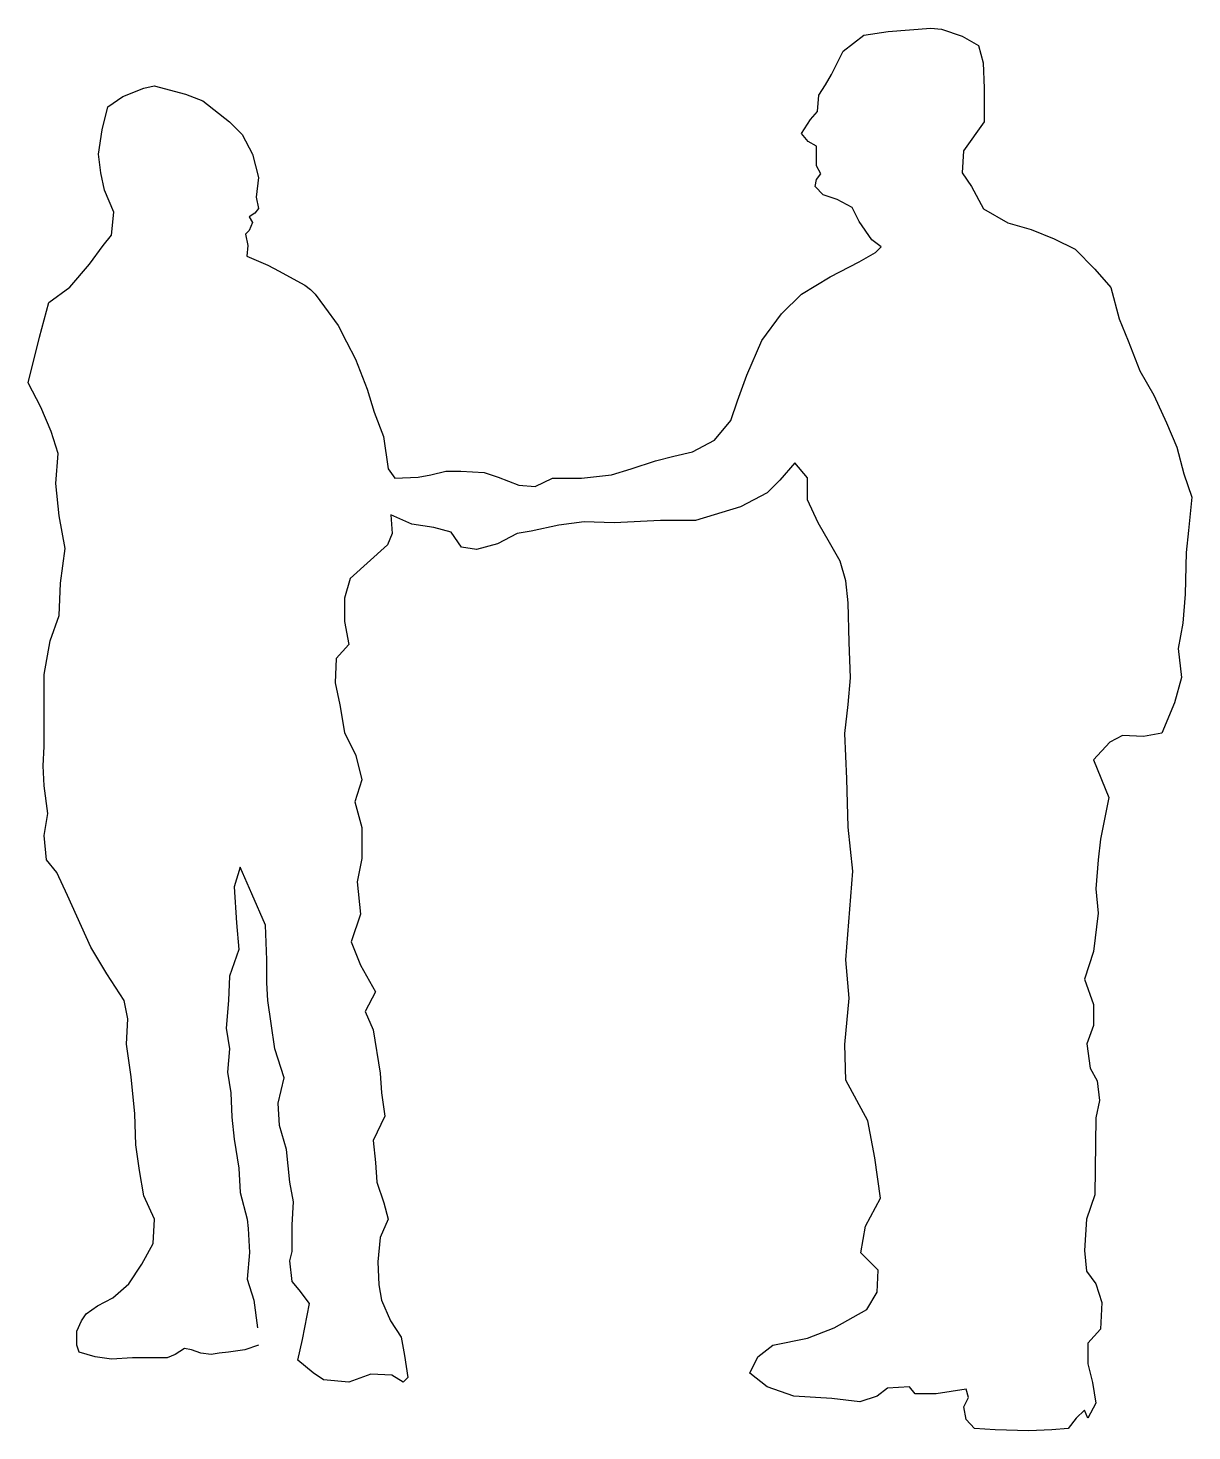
# Model space of a CAD drawing. Header units: metres. Extents: x 19.95 to 21.39, y 38.74 to 40.47.
import ezdxf

# ---------------------------------------------------------------- set-up
doc = ezdxf.new("R2010")
doc.units = ezdxf.units.M
doc.header["$MEASUREMENT"] = 0

msp = doc.modelspace()

# ---------------------------------------------------------------- linework, layer by layer
msp.add_lwpolyline([(20.2354, 38.844), (20.2182, 38.8382), (20.1982, 38.8354), (20.1867, 38.834), (20.1767, 38.8325), (20.1638, 38.834), (20.1523, 38.8382), (20.1437, 38.8397), (20.1322, 38.8325), (20.1222, 38.8282), (20.0964, 38.8282), (20.0792, 38.8282), (20.0534, 38.8268), (20.0333, 38.8297), (20.0133, 38.8354), (20.0104, 38.844), (20.0104, 38.8612), (20.0162, 38.8741), (20.0219, 38.8827), (20.0362, 38.8927), (20.0548, 38.9027), (20.0749, 38.9199), (20.0907, 38.9442), (20.105, 38.97), (20.1064, 39.0001), (20.0935, 39.0288), (20.0878, 39.0603), (20.0835, 39.0918), (20.0821, 39.1305), (20.0778, 39.1763), (20.072, 39.2164), (20.0735, 39.2479), (20.0692, 39.2708), (20.0477, 39.3038), (20.0276, 39.3367), (19.9987, 39.4005), (19.9858, 39.4291), (19.9729, 39.4449), (19.9701, 39.4749), (19.9744, 39.5022), (19.9701, 39.5365), (19.9686, 39.5609), (19.9701, 39.5852), (19.9701, 39.6311), (19.9701, 39.674), (19.9772, 39.7156), (19.9887, 39.7471), (19.9901, 39.7872), (19.9959, 39.8302), (19.9887, 39.8703), (19.9844, 39.9104), (19.9873, 39.9476), (19.9787, 39.9749), (19.9658, 40.0049), (19.95, 40.035), (19.9643, 40.0918), (19.9758, 40.1347), (20.0016, 40.1534), (20.026, 40.182), (20.0432, 40.2049), (20.0532, 40.2178), (20.0561, 40.2465), (20.0446, 40.2737), (20.0403, 40.2952), (20.0374, 40.3181), (20.0417, 40.3482), (20.0489, 40.3768), (20.0675, 40.3897), (20.0933, 40.3997), (20.1062, 40.4026), (20.1449, 40.3926), (20.1664, 40.384), (20.1994, 40.3582), (20.2151, 40.3424), (20.228, 40.3181), (20.2352, 40.2894), (20.2323, 40.2651), (20.2352, 40.2508), (20.2309, 40.245), (20.2237, 40.2407), (20.228, 40.2336), (20.2237, 40.2235), (20.2194, 40.2192), (20.2223, 40.2049), (20.2209, 40.192), (20.2467, 40.1806), (20.261, 40.1734), (20.2739, 40.1662), (20.2925, 40.1562), (20.2997, 40.1505), (20.3054, 40.1448), (20.3169, 40.129), (20.3341, 40.1061), (20.3441, 40.086), (20.3556, 40.0645), (20.3699, 40.0273), (20.3785, 39.9986), (20.39, 39.9686), (20.3957, 39.9285), (20.4043, 39.917), (20.433, 39.9184), (20.4487, 39.9213), (20.4674, 39.9256), (20.486, 39.9256), (20.5147, 39.9242), (20.5319, 39.9184), (20.5577, 39.9084), (20.5777, 39.907), (20.5992, 39.917), (20.6351, 39.917), (20.6723, 39.9213), (20.6967, 39.9285), (20.7268, 39.9385), (20.7497, 39.9442), (20.7727, 39.9499), (20.7999, 39.9643), (20.82, 39.9886), (20.8285, 40.013), (20.84, 40.0445), (20.8586, 40.0875), (20.883, 40.1204), (20.9074, 40.1448), (20.9432, 40.1662), (20.979, 40.1849), (20.9991, 40.1963), (21.0063, 40.2035), (20.9948, 40.2121), (20.979, 40.235), (20.9704, 40.2522), (20.9518, 40.2622), (20.9346, 40.2679), (20.9246, 40.278), (20.926, 40.2866), (20.9317, 40.2937), (20.926, 40.3038), (20.926, 40.3138), (20.926, 40.3281), (20.916, 40.3338), (20.9074, 40.3439), (20.9188, 40.3611), (20.9274, 40.3711), (20.9289, 40.3911), (20.9375, 40.404), (20.9446, 40.4169), (20.959, 40.4456), (20.9848, 40.4656), (21.0149, 40.4699), (21.0679, 40.4742), (21.0808, 40.4728), (21.1066, 40.4642), (21.1267, 40.4527), (21.1324, 40.4312), (21.1338, 40.3997), (21.1338, 40.3582), (21.108, 40.3224), (21.1066, 40.2952), (21.1181, 40.278), (21.133, 40.2505), (21.1631, 40.2333), (21.1918, 40.2247), (21.2204, 40.2133), (21.2462, 40.2004), (21.2706, 40.176), (21.2907, 40.1531), (21.3007, 40.1144), (21.3122, 40.0872), (21.3265, 40.05), (21.3437, 40.0199), (21.3595, 39.9855), (21.3724, 39.9554), (21.381, 39.9225), (21.391, 39.8938), (21.3867, 39.8523), (21.3838, 39.8251), (21.3824, 39.7735), (21.3795, 39.7377), (21.3738, 39.7062), (21.3781, 39.6704), (21.3695, 39.6389), (21.3537, 39.6016), (21.3308, 39.5973), (21.305, 39.5988), (21.2892, 39.5902), (21.2692, 39.5687), (21.2879, 39.522), (21.2836, 39.499), (21.2778, 39.4704), (21.275, 39.4446), (21.2721, 39.4088), (21.275, 39.3787), (21.2692, 39.3314), (21.2578, 39.2971), (21.2692, 39.2656), (21.2692, 39.2398), (21.2607, 39.2169), (21.265, 39.1868), (21.2735, 39.171), (21.2764, 39.1467), (21.2721, 39.1252), (21.2707, 39.0301), (21.2606, 39), (21.2578, 38.9613), (21.2606, 38.9355), (21.2721, 38.9198), (21.2793, 38.8969), (21.2778, 38.8639), (21.2621, 38.8467), (21.2621, 38.8209), (21.2678, 38.798), (21.2721, 38.7722), (21.2621, 38.7536), (21.2578, 38.7636), (21.2477, 38.7536), (21.2377, 38.7407), (21.2177, 38.7393), (21.189, 38.7379), (21.1474, 38.7393), (21.1216, 38.7407), (21.1116, 38.7522), (21.1087, 38.7679), (21.1145, 38.7794), (21.1116, 38.7894), (21.0743, 38.7837), (21.0485, 38.7837), (21.0414, 38.7923), (21.0141, 38.7909), (21.0012, 38.7808), (20.9797, 38.7737), (20.9453, 38.778), (20.898, 38.7808), (20.8651, 38.7923), (20.8436, 38.8095), (20.8536, 38.8295), (20.8722, 38.8439), (20.9152, 38.8525), (20.9482, 38.8653), (20.9883, 38.8883), (21.0012, 38.9098), (21.0027, 38.937), (20.9812, 38.9585), (20.9869, 38.9914), (21.0055, 39.0258), (20.9984, 39.0759), (20.9898, 39.1218), (20.9625, 39.1719), (20.9611, 39.2163), (20.9668, 39.2736), (20.9625, 39.3209), (20.9711, 39.4306), (20.9653, 39.485), (20.9639, 39.5451), (20.9611, 39.601), (20.9653, 39.6368), (20.9682, 39.6698), (20.9668, 39.7142), (20.9653, 39.7629), (20.9625, 39.7901), (20.9553, 39.8144), (20.9424, 39.8374), (20.9281, 39.8617), (20.9152, 39.8904), (20.9152, 39.9176), (20.8994, 39.9362), (20.8808, 39.9147), (20.865, 39.899), (20.8321, 39.8818), (20.7762, 39.8646), (20.7332, 39.8646), (20.6758, 39.8617), (20.6386, 39.8631), (20.607, 39.8589), (20.5727, 39.8517), (20.5555, 39.8488), (20.5311, 39.8359), (20.5053, 39.8288), (20.4867, 39.8316), (20.4738, 39.8503), (20.4523, 39.856), (20.425, 39.8603), (20.3992, 39.8717), (20.4007, 39.8488), (20.3949, 39.8345), (20.3488, 39.7929), (20.3416, 39.7685), (20.3416, 39.7399), (20.3473, 39.7112), (20.3316, 39.694), (20.3301, 39.6639), (20.3359, 39.6367), (20.3416, 39.6023), (20.3559, 39.5737), (20.3631, 39.5436), (20.3545, 39.5164), (20.3631, 39.4849), (20.3631, 39.4462), (20.3574, 39.4176), (20.3617, 39.3775), (20.3502, 39.3431), (20.3617, 39.3144), (20.3803, 39.2815), (20.3674, 39.2571), (20.3774, 39.2342), (20.386, 39.1806), (20.3874, 39.1562), (20.3917, 39.1276), (20.3774, 39.0975), (20.3802, 39.0703), (20.3817, 39.0459), (20.3903, 39.0202), (20.396, 39.0001), (20.386, 38.9772), (20.3831, 38.9471), (20.3845, 38.9185), (20.3874, 38.8998), (20.3989, 38.8741), (20.4118, 38.854), (20.4161, 38.8311), (20.4204, 38.8039), (20.4146, 38.7981), (20.4003, 38.8067), (20.3745, 38.8082), (20.3473, 38.7981), (20.3157, 38.801), (20.3028, 38.8096), (20.2842, 38.8254), (20.2899, 38.8511), (20.2985, 38.8955), (20.2856, 38.9127), (20.277, 38.9228), (20.2742, 38.9485), (20.277, 38.96), (20.277, 38.9929), (20.2785, 39.0216), (20.2742, 39.0459), (20.2699, 39.0861), (20.2613, 39.1161), (20.2598, 39.1434), (20.267, 39.1749), (20.2555, 39.2107), (20.2512, 39.2422), (20.2469, 39.2708), (20.2455, 39.2923), (20.2455, 39.321), (20.2441, 39.3639), (20.2269, 39.4026), (20.2125, 39.4356), (20.2054, 39.4112), (20.2082, 39.3668), (20.2111, 39.3339), (20.1996, 39.3009), (20.1982, 39.2708), (20.1953, 39.2365), (20.1996, 39.2107), (20.1968, 39.182), (20.2011, 39.1562), (20.2025, 39.1262), (20.2054, 39.0989), (20.2111, 39.0631), (20.2125, 39.0331), (20.2211, 39.0001), (20.2226, 38.9886), (20.224, 38.9586), (20.2211, 38.9256), (20.2297, 38.8998), (20.234, 38.8655)])

doc.saveas('drawing.dxf')
